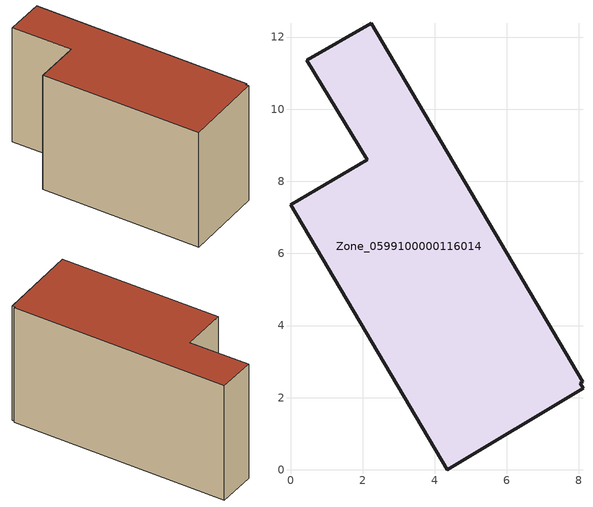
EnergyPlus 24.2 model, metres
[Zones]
Zone_0599100000116014
 floor ground (C_G): 8.03,2.41 8.11,2.26 4.34,0 0,7.35 2.12,8.59 0.45,11.36 2.24,12.38 8.11,2.44 z0
 wall outside (C_F): 8.11,2.26 8.03,2.41 8.11,2.44 2.24,12.38 0.45,11.36 2.12,8.59 0,7.35 4.34,0 8.11,2.26 z0:6.5
 roof outside (C_R): 8.03,2.41 8.11,2.44 2.24,12.38 0.45,11.36 2.12,8.59 0,7.35 4.34,0 8.11,2.26 z6.5
[BUILDING]
Pand.0599100000116014: North Axis=0; Terrain=City; Loads Convergence Tolerance Value=0.04; Temperature Convergence Tolerance Value=0.4; Solar Distribution=FullExterior; Maximum Number of Warmup Days=25; Minimum Number of Warmup Days=1
[Site:Location]
Rotterdam.The.Hague.AP_ZH_NLD Design_Conditions: Latitude=51.96; Longitude=4.45; Time Zone=1; Elevation=-4.5
[SITE:GROUNDTEMPERATURE:BUILDINGSURFACE]
18, 18, 18, 18, 18, 18, 18, 18, 18, 18, 18, 18
[MATERIAL] Thermal Absorptance=0.9; Solar Absorptance=0.7; Visible Absorptance=0.7
Name | Roughness | Thickness | Conductivity | Density | Specific Heat
G.TI.1946 | MediumSmooth | 0.15 | 1 | 540 | 1210
F.TI.1946 | Rough | 0.3 | 0.857143 | 1920 | 840
R.TI.1946 | MediumRough | 0.2 | 0.1 | 1500 | 1000
[CONSTRUCTION]
C_G: G.TI.1946
C_F: F.TI.1946
C_R: R.TI.1946
[ZONE]
Zone_0599100000116014: Type=1; Multiplier=1; Ceiling Height=Autocalculate; Volume=Autocalculate; Floor Area=autocalculate; Part of Total Floor Area=Yes
[ZONEINFILTRATION:DESIGNFLOWRATE]
Infil_Zone_0599100000116014: Zone or ZoneList or Space or SpaceList=Zone_0599100000116014; Schedule=AlwaysOn; Design Flow Rate Calculation Method=Flow/Area; Flow Rate per Floor Area=0.003; Constant Term Coefficient=1; Temperature Term Coefficient=0; Velocity Term Coefficient=0; Velocity Squared Term Coefficient=0
[HVACTEMPLATE:ZONE:IDEALLOADSAIRSYSTEM]
Zone_0599100000116014: Maximum Heating Supply Air Temperature=50; Minimum Cooling Supply Air Temperature=13; Maximum Heating Supply Air Humidity Ratio=0.0156; Minimum Cooling Supply Air Humidity Ratio=0.0077; Heating Limit=NoLimit; Cooling Limit=NoLimit; Dehumidification Control Type=ConstantSensibleHeatRatio; Cooling Sensible Heat Ratio=0.7; Dehumidification Setpoint=60; Humidification Control Type=None; Humidification Setpoint=30; Outdoor Air Method=None; Outdoor Air Flow Rate per Person=0.00944; Outdoor Air Flow Rate per Zone Floor Area=0; Outdoor Air Flow Rate per Zone=0; Demand Controlled Ventilation Type=None; Outdoor Air Economizer Type=NoEconomizer; Heat Recovery Type=None; Sensible Heat Recovery Effectiveness=0.7; Latent Heat Recovery Effectiveness=0.65
[ZONECONTROL:THERMOSTAT]
ThermostatControl_Zone_0599100000116014: Zone or ZoneList=Zone_0599100000116014; Control Type Schedule=DualSetpointControlType; Control 1=Thermostat_Zone_0599100000116014; Temperature Difference Between Cutout And Setpoint=0
[THERMOSTATSETPOINT:DUALSETPOINT]
Thermostat_Zone_0599100000116014: Heating Setpoint Temperature Schedule=HeatingSetpoint_Zone_0599100000116014; Cooling Setpoint Temperature Schedule=CoolingSetpoint_Zone_0599100000116014
[SCHEDULE:COMPACT]
HeatingSetpoint_Zone_0599100000116014: Through: 12/31, For: AllDays, Until: 24:00, 21
CoolingSetpoint_Zone_0599100000116014: Through: 12/31, For: AllDays, Until: 24:00, 24
DualSetpointControlType: Through: 12/31, For: AllDays, Until: 24:00, 4
AlwaysOn: Through: 12/31, For: AllDays, Until: 24:00, 1
